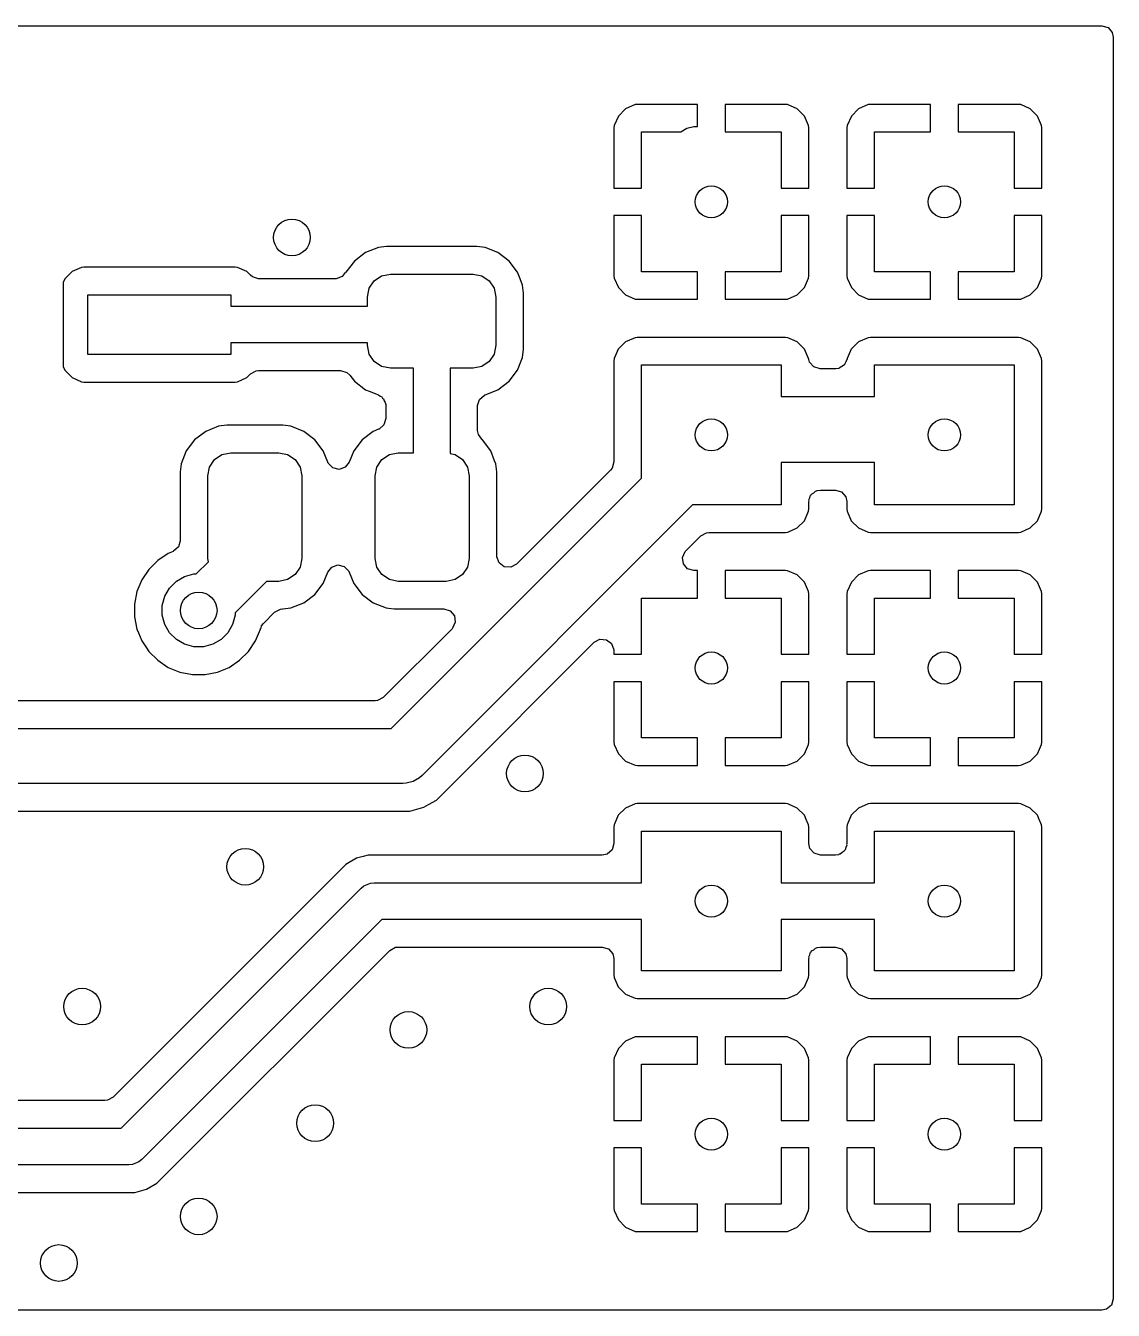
# Model space of a CAD drawing. Extents: x 4.56 to 6.88, y -4.44 to -3.89.
# Drawn here: x 6.416 to 6.883, y -4.44 to -3.889 of the extents above; entities that cross this region are included whole.
import ezdxf

# ---------------------------------------------------------------- set-up
doc = ezdxf.new("R2010")
doc.units = 0
doc.header["$MEASUREMENT"] = 0
doc.layers.add('BLACK', color=7, linetype='CONTINUOUS')

msp = doc.modelspace()

# ---------------------------------------------------------------- linework, layer by layer
at = {"layer": 'BLACK', "linetype": 'CONTINUOUS'}
for p, q in [((4.56467, -3.88915), (6.87754, -3.88915)), ((6.87754, -3.88915), (6.88022, -3.88994)), ((6.88022, -3.88994), (6.88205, -3.89205)), ((6.88205, -3.89205), (6.8825, -3.89411)), ((6.8825, -3.89411), (6.8825, -4.43533)), ((6.67725, -3.92303), (6.67321, -3.92481)), ((6.67824, -3.92291), (6.67725, -3.92303)), ((6.67725, -3.92303), (6.67725, -3.92303)), ((6.70409, -3.92291), (6.67824, -3.92291)), ((6.67824, -3.92291), (6.67824, -3.92291)), ((6.70409, -3.93236), (6.70409, -3.92291)), ((6.74176, -3.92291), (6.71591, -3.92291)), ((6.71591, -3.92291), (6.71591, -3.93472)), ((6.74275, -3.92303), (6.74176, -3.92291)), ((6.74679, -3.92481), (6.74275, -3.92303)), ((6.74275, -3.92303), (6.74275, -3.92303)), ((6.77725, -3.92303), (6.77321, -3.92481)), ((6.77824, -3.92291), (6.77725, -3.92303)), ((6.77725, -3.92303), (6.77725, -3.92303)), ((6.80409, -3.92291), (6.77824, -3.92291)), ((6.77824, -3.92291), (6.77824, -3.92291)), ((6.80409, -3.93472), (6.80409, -3.92291)), ((6.84176, -3.92291), (6.81591, -3.92291)), ((6.81591, -3.92291), (6.81591, -3.93472)), ((6.84275, -3.92303), (6.84176, -3.92291)), ((6.84679, -3.92481), (6.84275, -3.92303)), ((6.84275, -3.92303), (6.84275, -3.92303)), ((6.67009, -3.92793), (6.6683, -3.93197)), ((6.67321, -3.92481), (6.67009, -3.92793)), ((6.67009, -3.92793), (6.67009, -3.92793)), ((6.74991, -3.92793), (6.74679, -3.92481)), ((6.74679, -3.92481), (6.74679, -3.92481)), ((6.7517, -3.93197), (6.74991, -3.92793)), ((6.77009, -3.92793), (6.7683, -3.93197)), ((6.77321, -3.92481), (6.77009, -3.92793)), ((6.77009, -3.92793), (6.77009, -3.92793)), ((6.84991, -3.92793), (6.84679, -3.92481)), ((6.84679, -3.92481), (6.84679, -3.92481)), ((6.8517, -3.93197), (6.84991, -3.92793)), ((6.6683, -3.93197), (6.66819, -3.93296)), ((6.66819, -3.93296), (6.66819, -3.95882)), ((6.68, -3.95882), (6.68, -3.93472)), ((6.68, -3.93472), (6.69686, -3.93472)), ((6.69686, -3.93472), (6.69688, -3.9347)), ((6.69688, -3.9347), (6.69955, -3.93316)), ((6.69955, -3.93316), (6.70253, -3.93236)), ((6.70253, -3.93236), (6.70409, -3.93236)), ((6.71591, -3.93472), (6.74, -3.93472)), ((6.74, -3.93472), (6.74, -3.95882)), ((6.75181, -3.93296), (6.7517, -3.93197)), ((6.7517, -3.93197), (6.7517, -3.93197)), ((6.75181, -3.95882), (6.75181, -3.93296)), ((6.75181, -3.93296), (6.75181, -3.93296)), ((6.75181, -3.93296), (6.75181, -3.93296)), ((6.7683, -3.93197), (6.76819, -3.93296)), ((6.76819, -3.93296), (6.76819, -3.95882)), ((6.78, -3.95882), (6.78, -3.93472)), ((6.78, -3.93472), (6.80409, -3.93472)), ((6.81591, -3.93472), (6.84, -3.93472)), ((6.84, -3.93472), (6.84, -3.95882)), ((6.85181, -3.93296), (6.8517, -3.93197)), ((6.8517, -3.93197), (6.8517, -3.93197)), ((6.85181, -3.95882), (6.85181, -3.93296)), ((6.85181, -3.93296), (6.85181, -3.93296)), ((6.66819, -3.95882), (6.68, -3.95882)), ((6.74, -3.95882), (6.75181, -3.95882)), ((6.76819, -3.95882), (6.78, -3.95882)), ((6.84, -3.95882), (6.85181, -3.95882)), ((6.66819, -3.97063), (6.66819, -3.99649)), ((6.68, -3.97063), (6.66819, -3.97063)), ((6.68, -3.99472), (6.68, -3.97063)), ((6.75181, -3.97063), (6.74, -3.97063)), ((6.74, -3.97063), (6.74, -3.99472)), ((6.75181, -3.99649), (6.75181, -3.97063)), ((6.76819, -3.97063), (6.76819, -3.99649)), ((6.78, -3.97063), (6.76819, -3.97063)), ((6.78, -3.99472), (6.78, -3.97063)), ((6.85181, -3.97063), (6.84, -3.97063)), ((6.84, -3.97063), (6.84, -3.99472)), ((6.85181, -3.99649), (6.85181, -3.97063)), ((6.5671, -3.98434), (6.56156, -3.98652)), ((6.57059, -3.98392), (6.5671, -3.98434)), ((6.60941, -3.98392), (6.57059, -3.98392)), ((6.57059, -3.98392), (6.57059, -3.98392)), ((6.6129, -3.98434), (6.60941, -3.98392)), ((6.60941, -3.98392), (6.60941, -3.98392)), ((6.61844, -3.98652), (6.6129, -3.98434)), ((6.6129, -3.98434), (6.6129, -3.98434)), ((6.55681, -3.99012), (6.55321, -3.99487)), ((6.56156, -3.98652), (6.55681, -3.99012)), ((6.56156, -3.98652), (6.56156, -3.98652)), ((6.62319, -3.99012), (6.61844, -3.98652)), ((6.61844, -3.98652), (6.61844, -3.98652)), ((6.62679, -3.99487), (6.62319, -3.99012)), ((6.43564, -3.99468), (6.43251, -3.9978)), ((6.43969, -3.99289), (6.43564, -3.99468)), ((6.44067, -3.99278), (6.43969, -3.99289)), ((6.43969, -3.99289), (6.43969, -3.99289)), ((6.44244, -3.99278), (6.44067, -3.99278)), ((6.44067, -3.99278), (6.44067, -3.99278)), ((6.44244, -3.9928), (6.44244, -3.99278)), ((6.50386, -3.9928), (6.44244, -3.9928)), ((6.50562, -3.99278), (6.50386, -3.99278)), ((6.50386, -3.99278), (6.50386, -3.9928)), ((6.50661, -3.99289), (6.50562, -3.99278)), ((6.51066, -3.99468), (6.50661, -3.99289)), ((6.50661, -3.99289), (6.50661, -3.99289)), ((6.51223, -3.99624), (6.51066, -3.99468)), ((6.51066, -3.99468), (6.51066, -3.99468)), ((6.55292, -3.99509), (6.55163, -3.99676)), ((6.55305, -3.99516), (6.55292, -3.99509)), ((6.55321, -3.99487), (6.55305, -3.99516)), ((6.56852, -3.9965), (6.57228, -3.99575)), ((6.57228, -3.99575), (6.60772, -3.99575)), ((6.60772, -3.99575), (6.61148, -3.9965)), ((6.62794, -3.9978), (6.62679, -3.99487)), ((6.62679, -3.99487), (6.62679, -3.99487)), ((6.70409, -3.99472), (6.68, -3.99472)), ((6.70409, -4.00654), (6.70409, -3.99472)), ((6.74, -3.99472), (6.71591, -3.99472)), ((6.71591, -3.99472), (6.71591, -4.00654)), ((6.80409, -3.99472), (6.78, -3.99472)), ((6.80409, -4.00654), (6.80409, -3.99472)), ((6.84, -3.99472), (6.81591, -3.99472)), ((6.81591, -3.99472), (6.81591, -4.00654)), ((6.43251, -3.9978), (6.43181, -3.99939)), ((6.43181, -3.99939), (6.43181, -4.03541)), ((6.43251, -3.9978), (6.43251, -3.9978)), ((6.51305, -3.99691), (6.51223, -3.99624)), ((6.51573, -3.9977), (6.51305, -3.99691)), ((6.54872, -3.9977), (6.51573, -3.9977)), ((6.54899, -3.99769), (6.54872, -3.9977)), ((6.55163, -3.99676), (6.54899, -3.99769)), ((6.56319, -4.00182), (6.56532, -3.99863)), ((6.56532, -3.99863), (6.56852, -3.9965)), ((6.61148, -3.9965), (6.61468, -3.99863)), ((6.61468, -3.99863), (6.61681, -4.00182)), ((6.62897, -4.00041), (6.62794, -3.9978)), ((6.62939, -4.00389), (6.62897, -4.00041)), ((6.66819, -3.99649), (6.6683, -3.99748)), ((6.6683, -3.99748), (6.6683, -3.99748)), ((6.6683, -3.99748), (6.67009, -4.00151)), ((6.74991, -4.00151), (6.7517, -3.99748)), ((6.7517, -3.99748), (6.75181, -3.99649)), ((6.75181, -3.99649), (6.75181, -3.99649)), ((6.76819, -3.99649), (6.7683, -3.99748)), ((6.7683, -3.99748), (6.7683, -3.99748)), ((6.7683, -3.99748), (6.77009, -4.00151)), ((6.84991, -4.00151), (6.8517, -3.99748)), ((6.8517, -3.99748), (6.85181, -3.99649)), ((6.85181, -3.99649), (6.85181, -3.99649)), ((6.44244, -4.0302), (6.44244, -4.00461)), ((6.44244, -4.00461), (6.50386, -4.00461)), ((6.50386, -4.00461), (6.50386, -4.00953)), ((6.56244, -4.00559), (6.56319, -4.00182)), ((6.56244, -4.00953), (6.56244, -4.00559)), ((6.61681, -4.00182), (6.61756, -4.00559)), ((6.61756, -4.00559), (6.61756, -4.02626)), ((6.62939, -4.02796), (6.62939, -4.00389)), ((6.67009, -4.00151), (6.67321, -4.00464)), ((6.67321, -4.00464), (6.67321, -4.00464)), ((6.67321, -4.00464), (6.67725, -4.00642)), ((6.67725, -4.00642), (6.67725, -4.00642)), ((6.67725, -4.00642), (6.67824, -4.00654)), ((6.67824, -4.00654), (6.70409, -4.00654)), ((6.71591, -4.00654), (6.74176, -4.00654)), ((6.74176, -4.00654), (6.74275, -4.00642)), ((6.74176, -4.00654), (6.74176, -4.00654)), ((6.74275, -4.00642), (6.74679, -4.00464)), ((6.74275, -4.00642), (6.74275, -4.00642)), ((6.74679, -4.00464), (6.74991, -4.00151)), ((6.74991, -4.00151), (6.74991, -4.00151)), ((6.77009, -4.00151), (6.77321, -4.00464)), ((6.77321, -4.00464), (6.77321, -4.00464)), ((6.77321, -4.00464), (6.77725, -4.00642)), ((6.77725, -4.00642), (6.77725, -4.00642)), ((6.77725, -4.00642), (6.77824, -4.00654)), ((6.77824, -4.00654), (6.80409, -4.00654)), ((6.81591, -4.00654), (6.84176, -4.00654)), ((6.84176, -4.00654), (6.84275, -4.00642)), ((6.84176, -4.00654), (6.84176, -4.00654)), ((6.84275, -4.00642), (6.84679, -4.00464)), ((6.84275, -4.00642), (6.84275, -4.00642)), ((6.84679, -4.00464), (6.84991, -4.00151)), ((6.84991, -4.00151), (6.84991, -4.00151)), ((6.50386, -4.00953), (6.56244, -4.00953)), ((6.67724, -4.02301), (6.6732, -4.0248)), ((6.67823, -4.02289), (6.67724, -4.02301)), ((6.67724, -4.02301), (6.67724, -4.02301)), ((6.74177, -4.02289), (6.67823, -4.02289)), ((6.67823, -4.02289), (6.67823, -4.02289)), ((6.74276, -4.02301), (6.74177, -4.02289)), ((6.7468, -4.0248), (6.74276, -4.02301)), ((6.74276, -4.02301), (6.74276, -4.02301)), ((6.77724, -4.02301), (6.7732, -4.0248)), ((6.77823, -4.02289), (6.77724, -4.02301)), ((6.77724, -4.02301), (6.77724, -4.02301)), ((6.84177, -4.02289), (6.77823, -4.02289)), ((6.77823, -4.02289), (6.77823, -4.02289)), ((6.84276, -4.02301), (6.84177, -4.02289)), ((6.8468, -4.0248), (6.84276, -4.02301)), ((6.84276, -4.02301), (6.84276, -4.02301)), ((6.56244, -4.02528), (6.50386, -4.02528)), ((6.50386, -4.02528), (6.50386, -4.0302)), ((6.56244, -4.02626), (6.56244, -4.02528)), ((6.56319, -4.03003), (6.56244, -4.02626)), ((6.61756, -4.02626), (6.61681, -4.03003)), ((6.62897, -4.03144), (6.62939, -4.02796)), ((6.67007, -4.02792), (6.66828, -4.03197)), ((6.6732, -4.0248), (6.67007, -4.02792)), ((6.67007, -4.02792), (6.67007, -4.02792)), ((6.74993, -4.02792), (6.7468, -4.0248)), ((6.7468, -4.0248), (6.7468, -4.0248)), ((6.75038, -4.02894), (6.74993, -4.02792)), ((6.77007, -4.02792), (6.76828, -4.03197)), ((6.7732, -4.0248), (6.77007, -4.02792)), ((6.77007, -4.02792), (6.77007, -4.02792)), ((6.84993, -4.02792), (6.8468, -4.0248)), ((6.8468, -4.0248), (6.8468, -4.0248)), ((6.85038, -4.02894), (6.84993, -4.02792)), ((6.50386, -4.0302), (6.44244, -4.0302)), ((6.56532, -4.03322), (6.56319, -4.03003)), ((6.56852, -4.03535), (6.56532, -4.03322)), ((6.61468, -4.03322), (6.61148, -4.03535)), ((6.61681, -4.03003), (6.61468, -4.03322)), ((6.62679, -4.03698), (6.62897, -4.03144)), ((6.66828, -4.03197), (6.66817, -4.03296)), ((6.66817, -4.03296), (6.66817, -4.07634)), ((6.75172, -4.03197), (6.75038, -4.02894)), ((6.75172, -4.03198), (6.75172, -4.03197)), ((6.75172, -4.03197), (6.75172, -4.03197)), ((6.75181, -4.03233), (6.75172, -4.03198)), ((6.75182, -4.03233), (6.75181, -4.03233)), ((6.75213, -4.03346), (6.75182, -4.03233)), ((6.75396, -4.03557), (6.75213, -4.03346)), ((6.76771, -4.03332), (6.76719, -4.03454)), ((6.76817, -4.03232), (6.76771, -4.03332)), ((6.76819, -4.03233), (6.76817, -4.03232)), ((6.76822, -4.03221), (6.76819, -4.03233)), ((6.76827, -4.0321), (6.76822, -4.03221)), ((6.76828, -4.03197), (6.76826, -4.03206)), ((6.76826, -4.03206), (6.76827, -4.0321)), ((6.76828, -4.03197), (6.76828, -4.03197)), ((6.76828, -4.03197), (6.76828, -4.03197)), ((6.85172, -4.03197), (6.85038, -4.02894)), ((6.85183, -4.03296), (6.85172, -4.03197)), ((6.85183, -4.09649), (6.85183, -4.03296)), ((6.43181, -4.03541), (6.43251, -4.037)), ((6.43251, -4.037), (6.43564, -4.04013)), ((6.51066, -4.04013), (6.51223, -4.03856)), ((6.51223, -4.03856), (6.51468, -4.03722)), ((6.51468, -4.03722), (6.51573, -4.03711)), ((6.51573, -4.03711), (6.55084, -4.03711)), ((6.55084, -4.03711), (6.55353, -4.03789)), ((6.55353, -4.03789), (6.5548, -4.03907)), ((6.5548, -4.03907), (6.55681, -4.04173)), ((6.57228, -4.0361), (6.56852, -4.03535)), ((6.58213, -4.0361), (6.57228, -4.0361)), ((6.58213, -4.07244), (6.58213, -4.0361)), ((6.60772, -4.0361), (6.59787, -4.0361)), ((6.59787, -4.0361), (6.59787, -4.07276)), ((6.61148, -4.03535), (6.60772, -4.0361)), ((6.62319, -4.04173), (6.62679, -4.03698)), ((6.68, -4.0833), (6.68, -4.03472)), ((6.68, -4.03472), (6.74, -4.03472)), ((6.74, -4.03472), (6.74, -4.04819)), ((6.75664, -4.03636), (6.75396, -4.03557)), ((6.76336, -4.03636), (6.75664, -4.03636)), ((6.76475, -4.03616), (6.76336, -4.03636)), ((6.76479, -4.03613), (6.76475, -4.03616)), ((6.76488, -4.03612), (6.76479, -4.03613)), ((6.76599, -4.03537), (6.76488, -4.03612)), ((6.76711, -4.03465), (6.76599, -4.03537)), ((6.76713, -4.03458), (6.76711, -4.03465)), ((6.76719, -4.03454), (6.76713, -4.03458)), ((6.78, -4.04819), (6.78, -4.03472)), ((6.78, -4.03472), (6.84, -4.03472)), ((6.84, -4.03472), (6.84, -4.09472)), ((6.43564, -4.04013), (6.43564, -4.04013)), ((6.43564, -4.04013), (6.43564, -4.04013)), ((6.43564, -4.04013), (6.43969, -4.04191)), ((6.43969, -4.04191), (6.44067, -4.04203)), ((6.44067, -4.04203), (6.50562, -4.04203)), ((6.50562, -4.04203), (6.50661, -4.04191)), ((6.50661, -4.04191), (6.51066, -4.04013)), ((6.55681, -4.04173), (6.56156, -4.04533)), ((6.56156, -4.04533), (6.56156, -4.04533)), ((6.56156, -4.04533), (6.56316, -4.04596)), ((6.6129, -4.04751), (6.61844, -4.04533)), ((6.61844, -4.04533), (6.62319, -4.04173)), ((6.56316, -4.04596), (6.5671, -4.04751)), ((6.5671, -4.04751), (6.5671, -4.04751)), ((6.5671, -4.04751), (6.56715, -4.04753)), ((6.56715, -4.04753), (6.56782, -4.04805)), ((6.56782, -4.04805), (6.56858, -4.0484)), ((6.56858, -4.0484), (6.5689, -4.04889)), ((6.5689, -4.04889), (6.56936, -4.04925)), ((6.56936, -4.04925), (6.56964, -4.05004)), ((6.56964, -4.05004), (6.57009, -4.05075)), ((6.57009, -4.05075), (6.57024, -4.05174)), ((6.6097, -4.05215), (6.61049, -4.04947)), ((6.61049, -4.04947), (6.6126, -4.04764)), ((6.6126, -4.04764), (6.61285, -4.04753)), ((6.61285, -4.04753), (6.6129, -4.04751)), ((6.6129, -4.04751), (6.6129, -4.04751)), ((6.74, -4.04819), (6.78, -4.04819)), ((6.57024, -4.05174), (6.57029, -4.05189)), ((6.57029, -4.05189), (6.5703, -4.05215)), ((6.5703, -4.05215), (6.5703, -4.0577)), ((6.6097, -4.06281), (6.6097, -4.05215)), ((6.49856, -4.06103), (6.49302, -4.06321)), ((6.50204, -4.06061), (6.49856, -4.06103)), ((6.52611, -4.06061), (6.50204, -4.06061)), ((6.50204, -4.06061), (6.50204, -4.06061)), ((6.52959, -4.06103), (6.52611, -4.06061)), ((6.52611, -4.06061), (6.52611, -4.06061)), ((6.53513, -4.06321), (6.52959, -4.06103)), ((6.52959, -4.06103), (6.52959, -4.06103)), ((6.56951, -4.06038), (6.5674, -4.06221)), ((6.5703, -4.0577), (6.56951, -4.06038)), ((6.48827, -4.06681), (6.48467, -4.07156)), ((6.49302, -4.06321), (6.48827, -4.06681)), ((6.49302, -4.06321), (6.49302, -4.06321)), ((6.53988, -4.06681), (6.53513, -4.06321)), ((6.53513, -4.06321), (6.53513, -4.06321)), ((6.54348, -4.07156), (6.53988, -4.06681)), ((6.56012, -4.06681), (6.55652, -4.07156)), ((6.56487, -4.06321), (6.56012, -4.06681)), ((6.56715, -4.06231), (6.56487, -4.06321)), ((6.56487, -4.06321), (6.56487, -4.06321)), ((6.5674, -4.06221), (6.56715, -4.06231)), ((6.61001, -4.06452), (6.6097, -4.06281)), ((6.61151, -4.06655), (6.61001, -4.06452)), ((6.61149, -4.06657), (6.61151, -4.06655)), ((6.61163, -4.06671), (6.61149, -4.06657)), ((6.61167, -4.06677), (6.61163, -4.06671)), ((6.61173, -4.06681), (6.61167, -4.06677)), ((6.61533, -4.07156), (6.61173, -4.06681)), ((6.48467, -4.07156), (6.48249, -4.0771)), ((6.48467, -4.07156), (6.48467, -4.07156)), ((6.49997, -4.07319), (6.50374, -4.07244)), ((6.50374, -4.07244), (6.52441, -4.07244)), ((6.52441, -4.07244), (6.52818, -4.07319)), ((6.54539, -4.0764), (6.54348, -4.07156)), ((6.54348, -4.07156), (6.54348, -4.07156)), ((6.55652, -4.07156), (6.55461, -4.0764)), ((6.55652, -4.07156), (6.55652, -4.07156)), ((6.57182, -4.07319), (6.57559, -4.07244)), ((6.57559, -4.07244), (6.58213, -4.07244)), ((6.59787, -4.07276), (6.60003, -4.07319)), ((6.61701, -4.07583), (6.61533, -4.07156)), ((6.61533, -4.07156), (6.61533, -4.07156)), ((6.48249, -4.0771), (6.48207, -4.08059)), ((6.49465, -4.07852), (6.49678, -4.07532)), ((6.49678, -4.07532), (6.49997, -4.07319)), ((6.52818, -4.07319), (6.53137, -4.07532)), ((6.53137, -4.07532), (6.5335, -4.07852)), ((6.5456, -4.07687), (6.54539, -4.0764)), ((6.54754, -4.07888), (6.5456, -4.07687)), ((6.55461, -4.0764), (6.5529, -4.0786)), ((6.5665, -4.07852), (6.56863, -4.07532)), ((6.56863, -4.07532), (6.57182, -4.07319)), ((6.60003, -4.07319), (6.60322, -4.07532)), ((6.60322, -4.07532), (6.60535, -4.07852)), ((6.61751, -4.0771), (6.61701, -4.07583)), ((6.61793, -4.08059), (6.61751, -4.0771)), ((6.66817, -4.07634), (6.66738, -4.07902)), ((6.78, -4.07654), (6.74, -4.07654)), ((6.74, -4.07654), (6.74, -4.09472)), ((6.78, -4.09472), (6.78, -4.07654)), ((6.48207, -4.08059), (6.48207, -4.11012)), ((6.4939, -4.08228), (6.49465, -4.07852)), ((6.4939, -4.11772), (6.4939, -4.08228)), ((6.5335, -4.07852), (6.53425, -4.08228)), ((6.53425, -4.08228), (6.53425, -4.11772)), ((6.55026, -4.07953), (6.54754, -4.07888)), ((6.5529, -4.0786), (6.55026, -4.07953)), ((6.56575, -4.08228), (6.5665, -4.07852)), ((6.56575, -4.11772), (6.56575, -4.08228)), ((6.57267, -4.19063), (6.68, -4.0833)), ((6.60535, -4.07852), (6.6061, -4.08228)), ((6.6061, -4.08228), (6.6061, -4.11772)), ((6.61793, -4.11666), (6.61793, -4.08059)), ((6.61793, -4.08059), (6.61793, -4.08059)), ((6.66672, -4.07985), (6.6264, -4.12016)), ((6.66738, -4.07902), (6.66672, -4.07985)), ((6.75393, -4.08951), (6.75473, -4.08881)), ((6.75473, -4.08881), (6.75515, -4.08872)), ((6.75515, -4.08872), (6.75539, -4.08857)), ((6.75539, -4.08857), (6.75679, -4.08837)), ((6.75679, -4.08837), (6.76321, -4.08837)), ((6.76321, -4.08837), (6.76589, -4.08915)), ((6.76589, -4.08915), (6.76772, -4.09127)), ((6.70198, -4.09472), (6.58591, -4.21079)), ((6.74, -4.09472), (6.70198, -4.09472)), ((6.75183, -4.09333), (6.75193, -4.09298)), ((6.75183, -4.09649), (6.75183, -4.09333)), ((6.75188, -4.09262), (6.75232, -4.09166)), ((6.75193, -4.09298), (6.75188, -4.09262)), ((6.75232, -4.09166), (6.75262, -4.09064)), ((6.75262, -4.09064), (6.75289, -4.09041)), ((6.75289, -4.09041), (6.75304, -4.09008)), ((6.75304, -4.09008), (6.75393, -4.08951)), ((6.76772, -4.09127), (6.76817, -4.09333)), ((6.76817, -4.09333), (6.76817, -4.09649)), ((6.84, -4.09472), (6.78, -4.09472)), ((6.74993, -4.10153), (6.75172, -4.09748)), ((6.75172, -4.09748), (6.75183, -4.09649)), ((6.76817, -4.09649), (6.76828, -4.09748)), ((6.76828, -4.09748), (6.76828, -4.09748)), ((6.76828, -4.09748), (6.77007, -4.10153)), ((6.84993, -4.10153), (6.85172, -4.09748)), ((6.85172, -4.09748), (6.85183, -4.09649)), ((6.74276, -4.10644), (6.7468, -4.10465)), ((6.7468, -4.10465), (6.74993, -4.10153)), ((6.77007, -4.10153), (6.7732, -4.10465)), ((6.7732, -4.10465), (6.7732, -4.10465)), ((6.7732, -4.10465), (6.7732, -4.10465)), ((6.7732, -4.10465), (6.77724, -4.10644)), ((6.84276, -4.10644), (6.8468, -4.10465)), ((6.8468, -4.10465), (6.84993, -4.10153)), ((6.48207, -4.11012), (6.48128, -4.1128)), ((6.69899, -4.11445), (6.70543, -4.10801)), ((6.70543, -4.10801), (6.70788, -4.10667)), ((6.70788, -4.10667), (6.70893, -4.10656)), ((6.70893, -4.10656), (6.74177, -4.10656)), ((6.74177, -4.10656), (6.74276, -4.10644)), ((6.74177, -4.10656), (6.74177, -4.10656)), ((6.77724, -4.10644), (6.77823, -4.10656)), ((6.77823, -4.10656), (6.84177, -4.10656)), ((6.84177, -4.10656), (6.84276, -4.10644)), ((6.47694, -4.11556), (6.47242, -4.11858)), ((6.479, -4.1147), (6.47694, -4.11556)), ((6.47694, -4.11556), (6.47694, -4.11556)), ((6.47917, -4.11463), (6.479, -4.1147)), ((6.48128, -4.1128), (6.47917, -4.11463)), ((6.61795, -4.11701), (6.61793, -4.11666)), ((6.61892, -4.11963), (6.61795, -4.11701)), ((6.69759, -4.11725), (6.69875, -4.1147)), ((6.69875, -4.1147), (6.69899, -4.11445)), ((6.46858, -4.12242), (6.46556, -4.12694)), ((6.47242, -4.11858), (6.46858, -4.12242)), ((6.46858, -4.12242), (6.46858, -4.12242)), ((6.47242, -4.11858), (6.47242, -4.11858)), ((6.48891, -4.12439), (6.49418, -4.11912)), ((6.49418, -4.11912), (6.4939, -4.11772)), ((6.5335, -4.12148), (6.53137, -4.12468)), ((6.53425, -4.11772), (6.5335, -4.12148)), ((6.54539, -4.1236), (6.5471, -4.1214)), ((6.5471, -4.1214), (6.54974, -4.12047)), ((6.54974, -4.12047), (6.55246, -4.12112)), ((6.55246, -4.12112), (6.5544, -4.12313)), ((6.5665, -4.12148), (6.56575, -4.11772)), ((6.56863, -4.12468), (6.5665, -4.12148)), ((6.60535, -4.12148), (6.60322, -4.12468)), ((6.6061, -4.11772), (6.60535, -4.12148)), ((6.62116, -4.1213), (6.61892, -4.11963)), ((6.62395, -4.1215), (6.62116, -4.1213)), ((6.6264, -4.12016), (6.62395, -4.1215)), ((6.69798, -4.12001), (6.69759, -4.11725)), ((6.69982, -4.12213), (6.69798, -4.12001)), ((6.7025, -4.12291), (6.69982, -4.12213)), ((6.46556, -4.12694), (6.46348, -4.13196)), ((6.47751, -4.13041), (6.48041, -4.12751)), ((6.48041, -4.12751), (6.48397, -4.12545)), ((6.48397, -4.12545), (6.48794, -4.12439)), ((6.48794, -4.12439), (6.48891, -4.12439)), ((6.51914, -4.12756), (6.50561, -4.14109)), ((6.52441, -4.12756), (6.51914, -4.12756)), ((6.52818, -4.12681), (6.52441, -4.12756)), ((6.53137, -4.12468), (6.52818, -4.12681)), ((6.54348, -4.12844), (6.54539, -4.1236)), ((6.5544, -4.12313), (6.55461, -4.1236)), ((6.55461, -4.1236), (6.55652, -4.12844)), ((6.57182, -4.12681), (6.56863, -4.12468)), ((6.57559, -4.12756), (6.57182, -4.12681)), ((6.59626, -4.12756), (6.57559, -4.12756)), ((6.60003, -4.12681), (6.59626, -4.12756)), ((6.60322, -4.12468), (6.60003, -4.12681)), ((6.70409, -4.12291), (6.7025, -4.12291)), ((6.70409, -4.13472), (6.70409, -4.12291)), ((6.74176, -4.12291), (6.71591, -4.12291)), ((6.71591, -4.12291), (6.71591, -4.13472)), ((6.74275, -4.12303), (6.74176, -4.12291)), ((6.74679, -4.12481), (6.74275, -4.12303)), ((6.74275, -4.12303), (6.74275, -4.12303)), ((6.74991, -4.12793), (6.74679, -4.12481)), ((6.74679, -4.12481), (6.74679, -4.12481)), ((6.7517, -4.13197), (6.74991, -4.12793)), ((6.77009, -4.12793), (6.7683, -4.13197)), ((6.77321, -4.12481), (6.77009, -4.12793)), ((6.77009, -4.12793), (6.77009, -4.12793)), ((6.77725, -4.12303), (6.77321, -4.12481)), ((6.77824, -4.12291), (6.77725, -4.12303)), ((6.77725, -4.12303), (6.77725, -4.12303)), ((6.80409, -4.12291), (6.77824, -4.12291)), ((6.77824, -4.12291), (6.77824, -4.12291)), ((6.80409, -4.13472), (6.80409, -4.12291)), ((6.84176, -4.12291), (6.81591, -4.12291)), ((6.81591, -4.12291), (6.81591, -4.13472)), ((6.84275, -4.12303), (6.84176, -4.12291)), ((6.84679, -4.12481), (6.84275, -4.12303)), ((6.84275, -4.12303), (6.84275, -4.12303)), ((6.84991, -4.12793), (6.84679, -4.12481)), ((6.84679, -4.12481), (6.84679, -4.12481)), ((6.8517, -4.13197), (6.84991, -4.12793)), ((6.46348, -4.13196), (6.46242, -4.13728)), ((6.46348, -4.13196), (6.46348, -4.13196)), ((6.47545, -4.13397), (6.47751, -4.13041)), ((6.53513, -4.13679), (6.53988, -4.13319)), ((6.53988, -4.13319), (6.54348, -4.12844)), ((6.55652, -4.12844), (6.55652, -4.12844)), ((6.55652, -4.12844), (6.56012, -4.13319)), ((6.56012, -4.13319), (6.56487, -4.13679)), ((6.75181, -4.13296), (6.7517, -4.13197)), ((6.7517, -4.13197), (6.7517, -4.13197)), ((6.75181, -4.15882), (6.75181, -4.13296)), ((6.75181, -4.13296), (6.75181, -4.13296)), ((6.75181, -4.13296), (6.75181, -4.13296)), ((6.7683, -4.13197), (6.76819, -4.13296)), ((6.76819, -4.13296), (6.76819, -4.15882)), ((6.85181, -4.13296), (6.8517, -4.13197)), ((6.8517, -4.13197), (6.8517, -4.13197)), ((6.85181, -4.15882), (6.85181, -4.13296)), ((6.85181, -4.13296), (6.85181, -4.13296)), ((6.46242, -4.13728), (6.46242, -4.14272)), ((6.47439, -4.13794), (6.47545, -4.13397)), ((6.47439, -4.14206), (6.47439, -4.13794)), ((6.52611, -4.13939), (6.52959, -4.13897)), ((6.52959, -4.13897), (6.53513, -4.13679)), ((6.56487, -4.13679), (6.56487, -4.13679)), ((6.56487, -4.13679), (6.57041, -4.13897)), ((6.57041, -4.13897), (6.57041, -4.13897)), ((6.57041, -4.13897), (6.57151, -4.1391)), ((6.68, -4.15882), (6.68, -4.13472)), ((6.68, -4.13472), (6.70409, -4.13472)), ((6.71591, -4.13472), (6.74, -4.13472)), ((6.74, -4.13472), (6.74, -4.15882)), ((6.78, -4.15882), (6.78, -4.13472)), ((6.78, -4.13472), (6.80409, -4.13472)), ((6.81591, -4.13472), (6.84, -4.13472)), ((6.84, -4.13472), (6.84, -4.15882)), ((6.46242, -4.14272), (6.46348, -4.14804)), ((6.47545, -4.14603), (6.47439, -4.14206)), ((6.50561, -4.14206), (6.50455, -4.14603)), ((6.50561, -4.14109), (6.50561, -4.14206)), ((6.51786, -4.14557), (6.52259, -4.14084)), ((6.52259, -4.14084), (6.52505, -4.1395)), ((6.52505, -4.1395), (6.52596, -4.1394)), ((6.52596, -4.1394), (6.52609, -4.13939)), ((6.52596, -4.1394), (6.52596, -4.1394)), ((6.52609, -4.13939), (6.5261, -4.13939)), ((6.5261, -4.13939), (6.52611, -4.13939)), ((6.52611, -4.13939), (6.52611, -4.13939)), ((6.57151, -4.1391), (6.57389, -4.13939)), ((6.57389, -4.13939), (6.57389, -4.13939)), ((6.57389, -4.13939), (6.5952, -4.13939)), ((6.5952, -4.13939), (6.59788, -4.14018)), ((6.59788, -4.14018), (6.59971, -4.14229)), ((6.59971, -4.14229), (6.60011, -4.14506)), ((6.46348, -4.14804), (6.46348, -4.14804)), ((6.46348, -4.14804), (6.46417, -4.1497)), ((6.46417, -4.1497), (6.46556, -4.15306)), ((6.47751, -4.14959), (6.47545, -4.14603)), ((6.48041, -4.15249), (6.47751, -4.14959)), ((6.50249, -4.14959), (6.49959, -4.15249)), ((6.50455, -4.14603), (6.50249, -4.14959)), ((6.51444, -4.15306), (6.51652, -4.14804)), ((6.51652, -4.14804), (6.51659, -4.14781)), ((6.51652, -4.14804), (6.51652, -4.14804)), ((6.51659, -4.14781), (6.51665, -4.14783)), ((6.51665, -4.14783), (6.51686, -4.14744)), ((6.51686, -4.14744), (6.51702, -4.1467)), ((6.51702, -4.1467), (6.51777, -4.1457)), ((6.51777, -4.1457), (6.5178, -4.14563)), ((6.5178, -4.14563), (6.51786, -4.14557)), ((6.59871, -4.14786), (6.56922, -4.17735)), ((6.59895, -4.1476), (6.59871, -4.14786)), ((6.60011, -4.14506), (6.59895, -4.1476)), ((6.46556, -4.15306), (6.46758, -4.15608)), ((6.48397, -4.15455), (6.48041, -4.15249)), ((6.48794, -4.15561), (6.48397, -4.15455)), ((6.49603, -4.15455), (6.49206, -4.15561)), ((6.49959, -4.15249), (6.49603, -4.15455)), ((6.51142, -4.15758), (6.51444, -4.15306)), ((6.59689, -4.21655), (6.65972, -4.15371)), ((6.65972, -4.15371), (6.66217, -4.15237)), ((6.66217, -4.15237), (6.66496, -4.15257)), ((6.66496, -4.15257), (6.6672, -4.15425)), ((6.6672, -4.15425), (6.66818, -4.15687)), ((6.46758, -4.15608), (6.46858, -4.15758)), ((6.46858, -4.15758), (6.46858, -4.15758)), ((6.46858, -4.15758), (6.47242, -4.16142)), ((6.49206, -4.15561), (6.48794, -4.15561)), ((6.50758, -4.16142), (6.51142, -4.15758)), ((6.66818, -4.15687), (6.66819, -4.15722)), ((6.66819, -4.15722), (6.66819, -4.15882)), ((6.66819, -4.15882), (6.68, -4.15882)), ((6.74, -4.15882), (6.75181, -4.15882)), ((6.76819, -4.15882), (6.78, -4.15882)), ((6.84, -4.15882), (6.85181, -4.15882)), ((6.47242, -4.16142), (6.47242, -4.16142)), ((6.47242, -4.16142), (6.47694, -4.16444)), ((6.47694, -4.16444), (6.48196, -4.16652)), ((6.48196, -4.16652), (6.48728, -4.16758)), ((6.49272, -4.16758), (6.49804, -4.16652)), ((6.49804, -4.16652), (6.50306, -4.16444)), ((6.50306, -4.16444), (6.50758, -4.16142)), ((6.48728, -4.16758), (6.48728, -4.16758)), ((6.48728, -4.16758), (6.49272, -4.16758)), ((6.49272, -4.16758), (6.49272, -4.16758)), ((6.66819, -4.17063), (6.66819, -4.19649)), ((6.68, -4.17063), (6.66819, -4.17063)), ((6.68, -4.19472), (6.68, -4.17063)), ((6.75181, -4.17063), (6.74, -4.17063)), ((6.74, -4.17063), (6.74, -4.19472)), ((6.75181, -4.19649), (6.75181, -4.17063)), ((6.76819, -4.17063), (6.76819, -4.19649)), ((6.78, -4.17063), (6.76819, -4.17063)), ((6.78, -4.19472), (6.78, -4.17063)), ((6.85181, -4.17063), (6.84, -4.17063)), ((6.84, -4.17063), (6.84, -4.19472)), ((6.85181, -4.19649), (6.85181, -4.17063)), ((6.56922, -4.17735), (6.56677, -4.17869)), ((6.56571, -4.1788), (6.3912, -4.1788)), ((6.56677, -4.17869), (6.56571, -4.1788)), ((6.37441, -4.19063), (6.49, -4.19063)), ((6.49, -4.19063), (6.55327, -4.19063)), ((6.55327, -4.19063), (6.57267, -4.19063)), ((6.66819, -4.19649), (6.6683, -4.19748)), ((6.6683, -4.19748), (6.6683, -4.19748)), ((6.6683, -4.19748), (6.67009, -4.20151)), ((6.70409, -4.19472), (6.68, -4.19472)), ((6.70409, -4.20654), (6.70409, -4.19472)), ((6.74, -4.19472), (6.71591, -4.19472)), ((6.71591, -4.19472), (6.71591, -4.20654)), ((6.74991, -4.20151), (6.7517, -4.19748)), ((6.7517, -4.19748), (6.75181, -4.19649)), ((6.75181, -4.19649), (6.75181, -4.19649)), ((6.76819, -4.19649), (6.7683, -4.19748)), ((6.7683, -4.19748), (6.7683, -4.19748)), ((6.7683, -4.19748), (6.77009, -4.20151)), ((6.80409, -4.19472), (6.78, -4.19472)), ((6.80409, -4.20654), (6.80409, -4.19472)), ((6.84, -4.19472), (6.81591, -4.19472)), ((6.81591, -4.19472), (6.81591, -4.20654)), ((6.84991, -4.20151), (6.8517, -4.19748)), ((6.8517, -4.19748), (6.85181, -4.19649)), ((6.85181, -4.19649), (6.85181, -4.19649)), ((6.67009, -4.20151), (6.67321, -4.20464)), ((6.67321, -4.20464), (6.67321, -4.20464)), ((6.67321, -4.20464), (6.67725, -4.20642)), ((6.74275, -4.20642), (6.74679, -4.20464)), ((6.74679, -4.20464), (6.74991, -4.20151)), ((6.74991, -4.20151), (6.74991, -4.20151)), ((6.77009, -4.20151), (6.77321, -4.20464)), ((6.77321, -4.20464), (6.77321, -4.20464)), ((6.77321, -4.20464), (6.77725, -4.20642)), ((6.84275, -4.20642), (6.84679, -4.20464)), ((6.84679, -4.20464), (6.84991, -4.20151)), ((6.84991, -4.20151), (6.84991, -4.20151)), ((6.67725, -4.20642), (6.67725, -4.20642)), ((6.67725, -4.20642), (6.67824, -4.20654)), ((6.67824, -4.20654), (6.70409, -4.20654)), ((6.71591, -4.20654), (6.74176, -4.20654)), ((6.74176, -4.20654), (6.74275, -4.20642)), ((6.74176, -4.20654), (6.74176, -4.20654)), ((6.74275, -4.20642), (6.74275, -4.20642)), ((6.77725, -4.20642), (6.77725, -4.20642)), ((6.77725, -4.20642), (6.77824, -4.20654)), ((6.77824, -4.20654), (6.80409, -4.20654)), ((6.81591, -4.20654), (6.84176, -4.20654)), ((6.84176, -4.20654), (6.84275, -4.20642)), ((6.84176, -4.20654), (6.84176, -4.20654)), ((6.84275, -4.20642), (6.84275, -4.20642)), ((6.42622, -4.21425), (6.36244, -4.21425)), ((6.45378, -4.21425), (6.42622, -4.21425)), ((6.49, -4.21425), (6.45378, -4.21425)), ((6.55327, -4.21425), (6.49, -4.21425)), ((6.57756, -4.21425), (6.55327, -4.21425)), ((6.5791, -4.21415), (6.57756, -4.21425)), ((6.58208, -4.21335), (6.5791, -4.21415)), ((6.58475, -4.21181), (6.58208, -4.21335)), ((6.58591, -4.21079), (6.58475, -4.21181)), ((6.58866, -4.22333), (6.59208, -4.22136)), ((6.59208, -4.22136), (6.59648, -4.21696)), ((6.59648, -4.21696), (6.59689, -4.21655)), ((6.59648, -4.21696), (6.59648, -4.21696)), ((6.59689, -4.21655), (6.59689, -4.21655)), ((6.36555, -4.22608), (6.42445, -4.22608)), ((6.42445, -4.22608), (6.48689, -4.22608)), ((6.48689, -4.22608), (6.55015, -4.22608)), ((6.55015, -4.22608), (6.57414, -4.22608)), ((6.57414, -4.22608), (6.57414, -4.22608)), ((6.57414, -4.22608), (6.57445, -4.22608)), ((6.57445, -4.22608), (6.58067, -4.22608)), ((6.58067, -4.22608), (6.58668, -4.22447)), ((6.58067, -4.22608), (6.58067, -4.22608)), ((6.58668, -4.22447), (6.58765, -4.22391)), ((6.58765, -4.22391), (6.58866, -4.22333)), ((6.58866, -4.22333), (6.58866, -4.22333)), ((6.58866, -4.22333), (6.58866, -4.22333)), ((6.6732, -4.2248), (6.67007, -4.22792)), ((6.67724, -4.22301), (6.6732, -4.2248)), ((6.67823, -4.22289), (6.67724, -4.22301)), ((6.67724, -4.22301), (6.67724, -4.22301)), ((6.74177, -4.22289), (6.67823, -4.22289)), ((6.67823, -4.22289), (6.67823, -4.22289)), ((6.74276, -4.22301), (6.74177, -4.22289)), ((6.7468, -4.2248), (6.74276, -4.22301)), ((6.74276, -4.22301), (6.74276, -4.22301)), ((6.74993, -4.22792), (6.7468, -4.2248)), ((6.7468, -4.2248), (6.7468, -4.2248)), ((6.7732, -4.2248), (6.77007, -4.22792)), ((6.77724, -4.22301), (6.7732, -4.2248)), ((6.77823, -4.22289), (6.77724, -4.22301)), ((6.77724, -4.22301), (6.77724, -4.22301)), ((6.84177, -4.22289), (6.77823, -4.22289)), ((6.77823, -4.22289), (6.77823, -4.22289)), ((6.84276, -4.22301), (6.84177, -4.22289)), ((6.8468, -4.2248), (6.84276, -4.22301)), ((6.84276, -4.22301), (6.84276, -4.22301)), ((6.84993, -4.22792), (6.8468, -4.2248)), ((6.8468, -4.2248), (6.8468, -4.2248)), ((6.66828, -4.23197), (6.66817, -4.23296)), ((6.67007, -4.22792), (6.66828, -4.23197)), ((6.67007, -4.22792), (6.67007, -4.22792)), ((6.75072, -4.22971), (6.74993, -4.22792)), ((6.75172, -4.23197), (6.75072, -4.22971)), ((6.75183, -4.23296), (6.75172, -4.23197)), ((6.76828, -4.23197), (6.76817, -4.23296)), ((6.77007, -4.22792), (6.76828, -4.23197)), ((6.77007, -4.22792), (6.77007, -4.22792)), ((6.85072, -4.22971), (6.84993, -4.22792)), ((6.85172, -4.23197), (6.85072, -4.22971)), ((6.85183, -4.23296), (6.85172, -4.23197)), ((6.66817, -4.23296), (6.66817, -4.24006)), ((6.68, -4.25685), (6.68, -4.23472)), ((6.68, -4.23472), (6.74, -4.23472)), ((6.74, -4.23472), (6.74, -4.25685)), ((6.75183, -4.24006), (6.75183, -4.23296)), ((6.75183, -4.23296), (6.75183, -4.23296)), ((6.76817, -4.23296), (6.76817, -4.24006)), ((6.78, -4.25685), (6.78, -4.23472)), ((6.78, -4.23472), (6.84, -4.23472)), ((6.84, -4.23472), (6.84, -4.29472)), ((6.85183, -4.29649), (6.85183, -4.23296)), ((6.66738, -4.24274), (6.66527, -4.24457)), ((6.66817, -4.24006), (6.66738, -4.24274)), ((6.75228, -4.24212), (6.75183, -4.24006)), ((6.75411, -4.24423), (6.75228, -4.24212)), ((6.76696, -4.24331), (6.76607, -4.24388)), ((6.76711, -4.24298), (6.76696, -4.24331)), ((6.76738, -4.24274), (6.76711, -4.24298)), ((6.76768, -4.24173), (6.76738, -4.24274)), ((6.76812, -4.24077), (6.76768, -4.24173)), ((6.76817, -4.24006), (6.76807, -4.24041)), ((6.76807, -4.24041), (6.76812, -4.24077)), ((6.55318, -4.24896), (6.49009, -4.31204)), ((6.55767, -4.24636), (6.55318, -4.24896)), ((6.55318, -4.24896), (6.55318, -4.24896)), ((6.56052, -4.2456), (6.55767, -4.24636)), ((6.55767, -4.24636), (6.55767, -4.24636)), ((6.56268, -4.24502), (6.56052, -4.2456)), ((6.56787, -4.24502), (6.56268, -4.24502)), ((6.66321, -4.24502), (6.56787, -4.24502)), ((6.56787, -4.24502), (6.56787, -4.24502)), ((6.66527, -4.24457), (6.66321, -4.24502)), ((6.75679, -4.24502), (6.75411, -4.24423)), ((6.76321, -4.24502), (6.75679, -4.24502)), ((6.76461, -4.24482), (6.76321, -4.24502)), ((6.76485, -4.24466), (6.76461, -4.24482)), ((6.76527, -4.24457), (6.76485, -4.24466)), ((6.76607, -4.24388), (6.76527, -4.24457)), ((6.54443, -4.27443), (6.55971, -4.25916)), ((6.55971, -4.25916), (6.5609, -4.25818)), ((6.5609, -4.25818), (6.56374, -4.257)), ((6.56374, -4.257), (6.56528, -4.25685)), ((6.56528, -4.25685), (6.68, -4.25685)), ((6.74, -4.25685), (6.78, -4.25685)), ((6.45674, -4.36213), (6.54443, -4.27443)), ((6.54443, -4.27443), (6.54443, -4.27443)), ((6.56854, -4.2726), (6.55557, -4.28557)), ((6.68, -4.2726), (6.56854, -4.2726)), ((6.68, -4.29472), (6.68, -4.2726)), ((6.78, -4.2726), (6.74, -4.2726)), ((6.74, -4.2726), (6.74, -4.29472)), ((6.78, -4.29472), (6.78, -4.2726)), ((6.55557, -4.28557), (6.46557, -4.37557)), ((6.52491, -4.33296), (6.57198, -4.28588)), ((6.55557, -4.28557), (6.55557, -4.28557)), ((6.57198, -4.28588), (6.57444, -4.28454)), ((6.57444, -4.28454), (6.57549, -4.28443)), ((6.57549, -4.28443), (6.66321, -4.28443)), ((6.66321, -4.28443), (6.66589, -4.28522)), ((6.66589, -4.28522), (6.66772, -4.28733)), ((6.66772, -4.28733), (6.66817, -4.28939)), ((6.75188, -4.28868), (6.75232, -4.28772)), ((6.75232, -4.28772), (6.75262, -4.28671)), ((6.75262, -4.28671), (6.75289, -4.28647)), ((6.75289, -4.28647), (6.75304, -4.28614)), ((6.75304, -4.28614), (6.75393, -4.28557)), ((6.75393, -4.28557), (6.75473, -4.28488)), ((6.75473, -4.28488), (6.75515, -4.28479)), ((6.75515, -4.28479), (6.75539, -4.28463)), ((6.75539, -4.28463), (6.75679, -4.28443)), ((6.75679, -4.28443), (6.76321, -4.28443)), ((6.76321, -4.28443), (6.76589, -4.28522)), ((6.76589, -4.28522), (6.76772, -4.28733)), ((6.76772, -4.28733), (6.76817, -4.28939)), ((6.66817, -4.28939), (6.66817, -4.29649)), ((6.75183, -4.28939), (6.75193, -4.28904)), ((6.75183, -4.29649), (6.75183, -4.28939)), ((6.75193, -4.28904), (6.75188, -4.28868)), ((6.76817, -4.28939), (6.76817, -4.29649)), ((6.66817, -4.29649), (6.66828, -4.29748)), ((6.66828, -4.29748), (6.66828, -4.29748)), ((6.66828, -4.29748), (6.67007, -4.30153)), ((6.74, -4.29472), (6.68, -4.29472)), ((6.74993, -4.30153), (6.75172, -4.29748)), ((6.75172, -4.29748), (6.75183, -4.29649)), ((6.76817, -4.29649), (6.76828, -4.29748)), ((6.76828, -4.29748), (6.76828, -4.29748)), ((6.76828, -4.29748), (6.77007, -4.30153)), ((6.84, -4.29472), (6.78, -4.29472)), ((6.84993, -4.30153), (6.85172, -4.29748)), ((6.85172, -4.29748), (6.85183, -4.29649)), ((6.67007, -4.30153), (6.6732, -4.30465)), ((6.7468, -4.30465), (6.74993, -4.30153)), ((6.77007, -4.30153), (6.7732, -4.30465)), ((6.8468, -4.30465), (6.84993, -4.30153)), ((6.6732, -4.30465), (6.6732, -4.30465)), ((6.6732, -4.30465), (6.6732, -4.30465)), ((6.6732, -4.30465), (6.67724, -4.30644)), ((6.67724, -4.30644), (6.67823, -4.30656)), ((6.67823, -4.30656), (6.74177, -4.30656)), ((6.74177, -4.30656), (6.74276, -4.30644)), ((6.74276, -4.30644), (6.7468, -4.30465)), ((6.7732, -4.30465), (6.7732, -4.30465)), ((6.7732, -4.30465), (6.7732, -4.30465)), ((6.7732, -4.30465), (6.77724, -4.30644)), ((6.77724, -4.30644), (6.77823, -4.30656)), ((6.77823, -4.30656), (6.84177, -4.30656)), ((6.84177, -4.30656), (6.84276, -4.30644)), ((6.84276, -4.30644), (6.8468, -4.30465)), ((6.49009, -4.31204), (6.45329, -4.34884)), ((6.67321, -4.32481), (6.67009, -4.32793)), ((6.67725, -4.32303), (6.67321, -4.32481)), ((6.67824, -4.32291), (6.67725, -4.32303)), ((6.67725, -4.32303), (6.67725, -4.32303)), ((6.70409, -4.32291), (6.67824, -4.32291)), ((6.67824, -4.32291), (6.67824, -4.32291)), ((6.70409, -4.33472), (6.70409, -4.32291)), ((6.74176, -4.32291), (6.71591, -4.32291)), ((6.71591, -4.32291), (6.71591, -4.33472)), ((6.74275, -4.32303), (6.74176, -4.32291)), ((6.74679, -4.32481), (6.74275, -4.32303)), ((6.74275, -4.32303), (6.74275, -4.32303)), ((6.74991, -4.32793), (6.74679, -4.32481)), ((6.74679, -4.32481), (6.74679, -4.32481)), ((6.77321, -4.32481), (6.77009, -4.32793)), ((6.77725, -4.32303), (6.77321, -4.32481)), ((6.77824, -4.32291), (6.77725, -4.32303)), ((6.77725, -4.32303), (6.77725, -4.32303)), ((6.80409, -4.32291), (6.77824, -4.32291)), ((6.77824, -4.32291), (6.77824, -4.32291)), ((6.80409, -4.33472), (6.80409, -4.32291)), ((6.84176, -4.32291), (6.81591, -4.32291)), ((6.81591, -4.32291), (6.81591, -4.33472)), ((6.84275, -4.32303), (6.84176, -4.32291)), ((6.84679, -4.32481), (6.84275, -4.32303)), ((6.84275, -4.32303), (6.84275, -4.32303)), ((6.84991, -4.32793), (6.84679, -4.32481)), ((6.84679, -4.32481), (6.84679, -4.32481)), ((6.6683, -4.33197), (6.66819, -4.33296)), ((6.67009, -4.32793), (6.6683, -4.33197)), ((6.67009, -4.32793), (6.67009, -4.32793)), ((6.7517, -4.33197), (6.74991, -4.32793)), ((6.75181, -4.33296), (6.7517, -4.33197)), ((6.7517, -4.33197), (6.7517, -4.33197)), ((6.7683, -4.33197), (6.76819, -4.33296)), ((6.77009, -4.32793), (6.7683, -4.33197)), ((6.77009, -4.32793), (6.77009, -4.32793)), ((6.8517, -4.33197), (6.84991, -4.32793)), ((6.85181, -4.33296), (6.8517, -4.33197)), ((6.8517, -4.33197), (6.8517, -4.33197)), ((6.51828, -4.33959), (6.52491, -4.33296)), ((6.66819, -4.33296), (6.66819, -4.35882)), ((6.68, -4.35882), (6.68, -4.33472)), ((6.68, -4.33472), (6.70409, -4.33472)), ((6.71591, -4.33472), (6.74, -4.33472)), ((6.74, -4.33472), (6.74, -4.35882)), ((6.75181, -4.35882), (6.75181, -4.33296)), ((6.75181, -4.33296), (6.75181, -4.33296)), ((6.75181, -4.33296), (6.75181, -4.33296)), ((6.76819, -4.33296), (6.76819, -4.35882)), ((6.78, -4.35882), (6.78, -4.33472)), ((6.78, -4.33472), (6.80409, -4.33472)), ((6.81591, -4.33472), (6.84, -4.33472)), ((6.84, -4.33472), (6.84, -4.35882)), ((6.85181, -4.35882), (6.85181, -4.33296)), ((6.85181, -4.33296), (6.85181, -4.33296)), ((6.4721, -4.38577), (6.51828, -4.33959)), ((6.44978, -4.3503), (5.43259, -4.3503)), ((6.45084, -4.35018), (6.44978, -4.3503)), ((6.45329, -4.34884), (6.45084, -4.35018)), ((6.66819, -4.35882), (6.68, -4.35882)), ((6.74, -4.35882), (6.75181, -4.35882)), ((6.76819, -4.35882), (6.78, -4.35882)), ((6.84, -4.35882), (6.85181, -4.35882)), ((5.43, -4.36213), (6.45674, -4.36213)), ((6.46557, -4.37557), (6.46437, -4.37655)), ((6.66819, -4.37063), (6.66819, -4.39649)), ((6.68, -4.37063), (6.66819, -4.37063)), ((6.68, -4.39472), (6.68, -4.37063)), ((6.75181, -4.37063), (6.74, -4.37063)), ((6.74, -4.37063), (6.74, -4.39472)), ((6.75181, -4.39649), (6.75181, -4.37063)), ((6.76819, -4.37063), (6.76819, -4.39649)), ((6.78, -4.37063), (6.76819, -4.37063)), ((6.78, -4.39472), (6.78, -4.37063)), ((6.85181, -4.37063), (6.84, -4.37063)), ((6.84, -4.37063), (6.84, -4.39472)), ((6.85181, -4.39649), (6.85181, -4.37063)), ((6.46, -4.37787), (5.43326, -4.37787)), ((6.46154, -4.37772), (6.46, -4.37787)), ((6.46437, -4.37655), (6.46154, -4.37772)), ((6.46761, -4.38836), (6.4721, -4.38577)), ((5.44022, -4.3897), (6.46259, -4.3897)), ((6.46259, -4.3897), (6.46761, -4.38836)), ((6.46259, -4.3897), (6.46259, -4.3897)), ((6.66819, -4.39649), (6.6683, -4.39748)), ((6.6683, -4.39748), (6.6683, -4.39748)), ((6.6683, -4.39748), (6.67009, -4.40151)), ((6.70409, -4.39472), (6.68, -4.39472)), ((6.70409, -4.40654), (6.70409, -4.39472)), ((6.74, -4.39472), (6.71591, -4.39472)), ((6.71591, -4.39472), (6.71591, -4.40654)), ((6.74991, -4.40151), (6.7517, -4.39748)), ((6.7517, -4.39748), (6.75181, -4.39649)), ((6.75181, -4.39649), (6.75181, -4.39649)), ((6.76819, -4.39649), (6.7683, -4.39748)), ((6.7683, -4.39748), (6.7683, -4.39748)), ((6.7683, -4.39748), (6.77009, -4.40151)), ((6.80409, -4.39472), (6.78, -4.39472)), ((6.80409, -4.40654), (6.80409, -4.39472)), ((6.84, -4.39472), (6.81591, -4.39472)), ((6.81591, -4.39472), (6.81591, -4.40654)), ((6.84991, -4.40151), (6.8517, -4.39748)), ((6.8517, -4.39748), (6.85181, -4.39649)), ((6.85181, -4.39649), (6.85181, -4.39649)), ((6.67009, -4.40151), (6.67321, -4.40464)), ((6.74679, -4.40464), (6.74991, -4.40151)), ((6.74991, -4.40151), (6.74991, -4.40151)), ((6.77009, -4.40151), (6.77321, -4.40464)), ((6.84679, -4.40464), (6.84991, -4.40151)), ((6.84991, -4.40151), (6.84991, -4.40151)), ((6.67321, -4.40464), (6.67321, -4.40464)), ((6.67321, -4.40464), (6.67725, -4.40642)), ((6.67725, -4.40642), (6.67725, -4.40642)), ((6.67725, -4.40642), (6.67824, -4.40654)), ((6.67824, -4.40654), (6.70409, -4.40654)), ((6.71591, -4.40654), (6.74176, -4.40654)), ((6.74176, -4.40654), (6.74275, -4.40642)), ((6.74176, -4.40654), (6.74176, -4.40654)), ((6.74275, -4.40642), (6.74679, -4.40464)), ((6.74275, -4.40642), (6.74275, -4.40642)), ((6.77321, -4.40464), (6.77321, -4.40464)), ((6.77321, -4.40464), (6.77725, -4.40642)), ((6.77725, -4.40642), (6.77725, -4.40642)), ((6.77725, -4.40642), (6.77824, -4.40654)), ((6.77824, -4.40654), (6.80409, -4.40654)), ((6.81591, -4.40654), (6.84176, -4.40654)), ((6.84176, -4.40654), (6.84275, -4.40642)), ((6.84176, -4.40654), (6.84176, -4.40654)), ((6.84275, -4.40642), (6.84679, -4.40464)), ((6.84275, -4.40642), (6.84275, -4.40642)), ((6.8825, -4.43533), (6.88171, -4.43802)), ((6.87754, -4.4403), (4.56467, -4.4403)), ((6.8796, -4.43985), (6.87754, -4.4403)), ((6.88171, -4.43802), (6.8796, -4.43985))]:
    msp.add_line(p, q, dxfattribs=at)
at = {"layer": 'BLACK'}
for centre, radius in [((6.71, -3.96472), 0.00689), ((6.81, -3.96472), 0.00689), ((6.53, -3.98), 0.00787), ((6.71, -4.06472), 0.00689), ((6.81, -4.06472), 0.00689), ((6.49, -4.14), 0.00787), ((6.71, -4.16472), 0.00689), ((6.81, -4.16472), 0.00689), ((6.63, -4.21), 0.00787), ((6.51, -4.25), 0.00787), ((6.71, -4.26472), 0.00689), ((6.81, -4.26472), 0.00689), ((6.44, -4.31), 0.00787), ((6.64, -4.31), 0.00787), ((6.58, -4.32), 0.00787), ((6.54, -4.36), 0.00787), ((6.71, -4.36472), 0.00689), ((6.81, -4.36472), 0.00689), ((6.49, -4.4), 0.00787), ((6.43, -4.42), 0.00787)]:
    msp.add_circle(centre, radius, dxfattribs=at)

doc.saveas('drawing.dxf')
